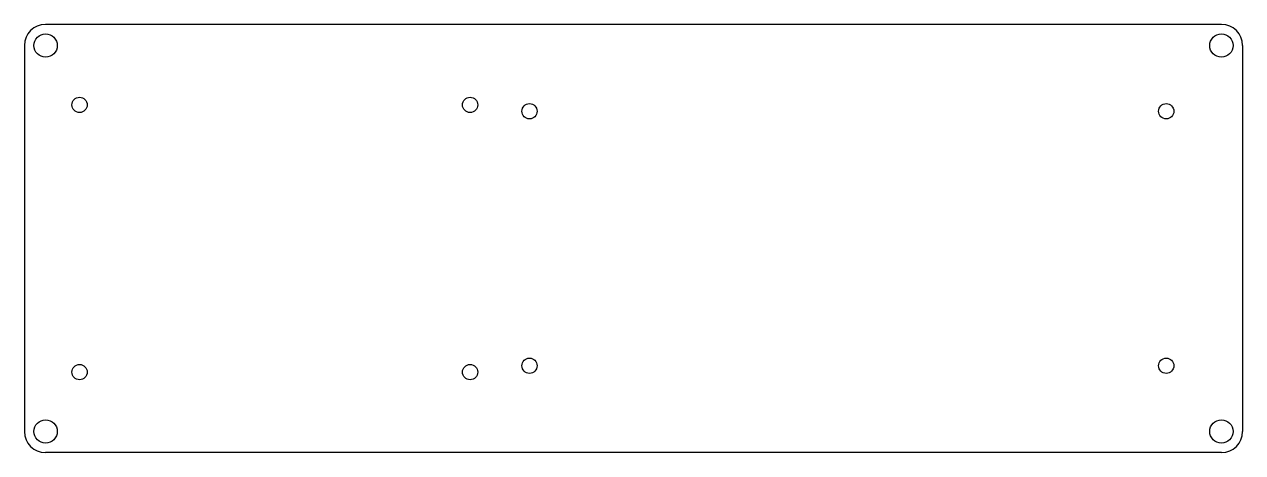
# Model space of a CAD drawing. Extents: x -194 to 93, y -50 to 51.
import ezdxf

# ---------------------------------------------------------------- set-up
doc = ezdxf.new("R2010")
doc.units = 0
doc.layers.add('VISIBLE', color=7, linetype='CONTINUOUS')

msp = doc.modelspace()

# ---------------------------------------------------------------- linework, layer by layer
at = {"layer": 'VISIBLE'}
for p, q in [((88, 50.5), (-189, 50.5)), ((-194, 45.5), (-194, -45.5)), ((93, 45.5), (93, -45.5)), ((88, -50.5), (-189, -50.5))]:
    msp.add_line(p, q, dxfattribs=at)
for centre, radius in [((-189, 45.5), 2.75), ((88, 45.5), 2.75), ((-181, 31.5), 1.8), ((-89, 31.5), 1.8), ((-75, 30), 1.8), ((75, 30), 1.8), ((-75, -30), 1.8), ((75, -30), 1.8), ((-181, -31.5), 1.8), ((-89, -31.5), 1.8), ((-189, -45.5), 2.75), ((88, -45.5), 2.75)]:
    msp.add_circle(centre, radius, dxfattribs=at)
for centre, start, end in [((-189, 45.5), 90, 180), ((88, 45.5), 0, 90), ((-189, -45.5), 180, 270), ((88, -45.5), 270, 0)]:
    msp.add_arc(centre, 5, start, end, dxfattribs=at)

doc.saveas('drawing.dxf')
